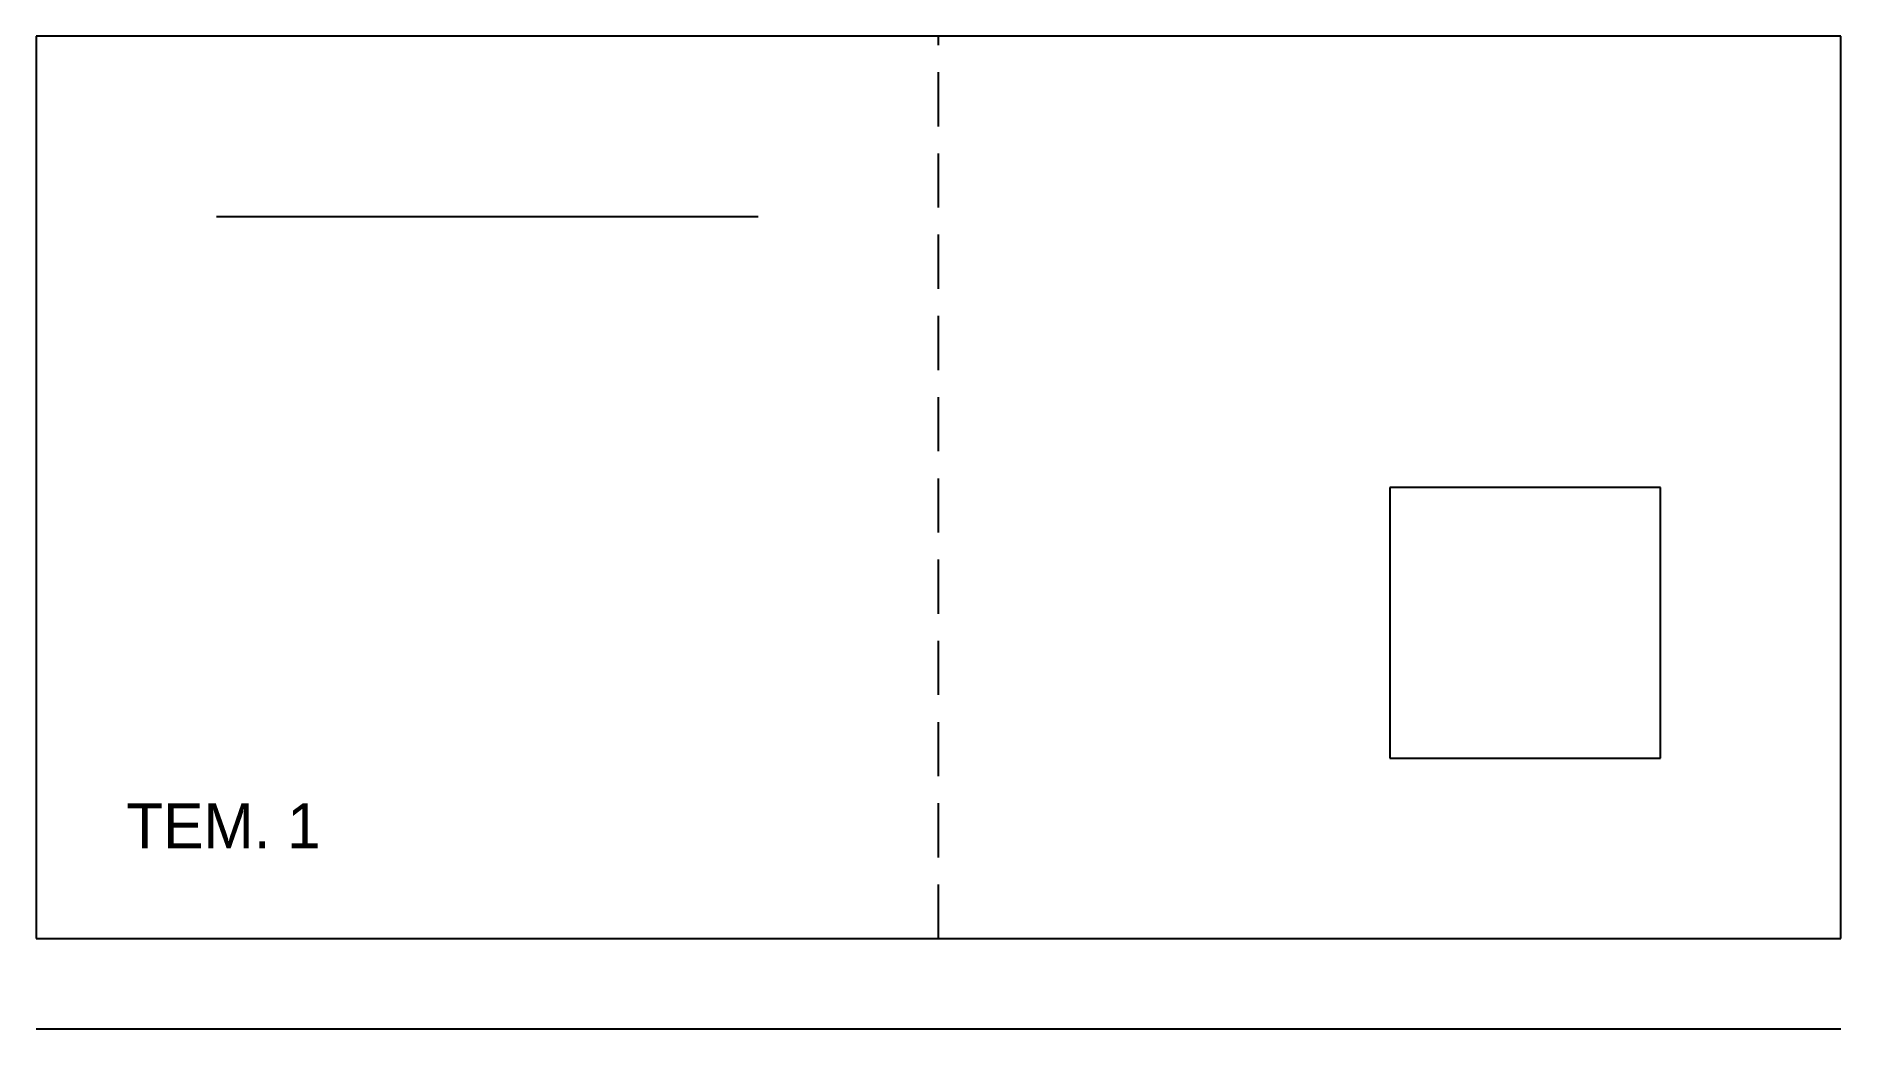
# Model space of a CAD drawing. Extents: x 0 to 200, y -10 to 100.
import ezdxf

# ---------------------------------------------------------------- set-up
doc = ezdxf.new("R2010")
doc.units = 0
doc.linetypes.add('DASHED', pattern=[9, 6, -3])
doc.layers.get('0').update_dxf_attribs({"linetype": 'CONTINUOUS'})
for name, color, linetype in [('BEND', 30, 'DASHED'), ('DIM', 7, 'CONTINUOUS'), ('ΧΑΡΑΞΗ', 5, 'CONTINUOUS')]:
    doc.layers.add(name, color=color, linetype=linetype)

msp = doc.modelspace()

# ---------------------------------------------------------------- linework, layer by layer
for p, q in [((200, 100), (0, 100)), ((0, 100), (0, 0)), ((200, 0), (200, 100)), ((180, 50), (150, 50)), ((150, 50), (150, 20)), ((180, 20), (180, 50)), ((150, 20), (180, 20)), ((150, 20), (180, 20)), ((0, 0), (200, 0))]:
    msp.add_line(p, q)
at = {"layer": 'BEND'}
msp.add_line((100, 0), (100, 100), dxfattribs=at)
at = {"layer": 'DIM'}
msp.add_line((0, -10), (200, -10), dxfattribs=at)
at = {"layer": 'ΧΑΡΑΞΗ'}
msp.add_line((20, 80), (80, 80), dxfattribs=at)

# ---------------------------------------------------------------- texts
msp.add_text('ΤΕΜ. 1', height=5).set_placement((10, 10))

doc.saveas('drawing.dxf')
